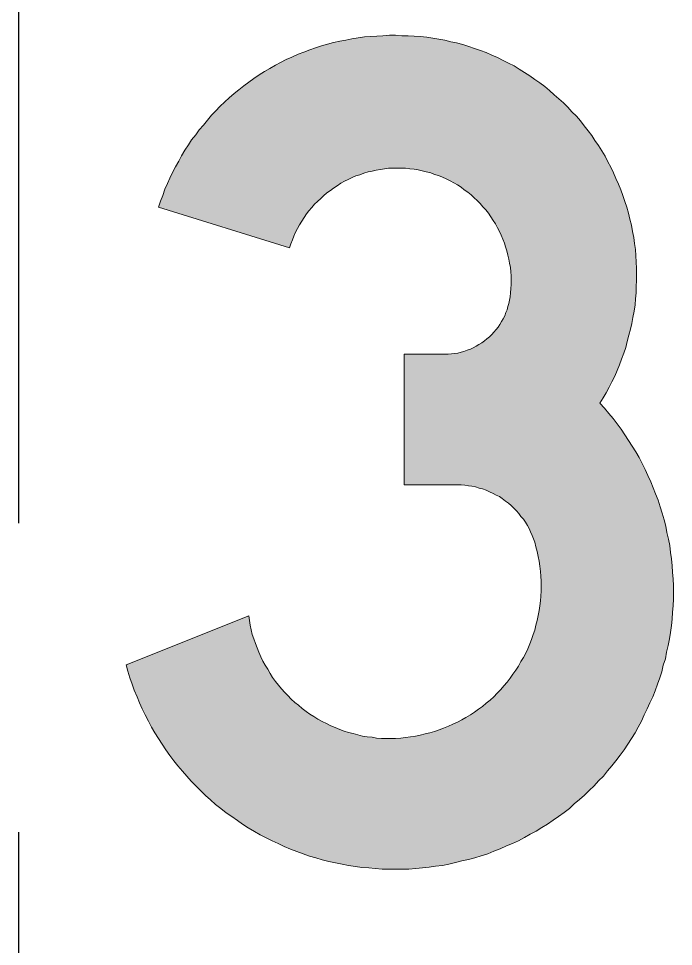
# Model space of a CAD drawing. Extents: x 0 to 420, y 0 to 297.
# Drawn here: x 24.031 to 27.394, y 59.965 to 64.732 of the extents above; entities that cross this region are included whole.
import ezdxf

# ---------------------------------------------------------------- set-up
doc = ezdxf.new("R2010")
doc.units = 0
doc.header["$LTSCALE"] = 0.5
doc.linetypes.add('HIDDEN', pattern=[9.525, 6.35, -3.175])
doc.layers.add('L18', color=4, linetype='CONTINUOUS')
doc.layers.add('L25', color=1, linetype='CONTINUOUS')

msp = doc.modelspace()

# ---------------------------------------------------------------- hatches: boundary and pattern name
at = {"layer": 'L25'}
msp.add_hatch(color=256, dxfattribs=at).paths.add_polyline_path([(25.966634, 60.3628789), (25.9333943, 60.3628789), (25.8980771, 60.3628789), (25.8627599, 60.3649564), (25.8295202, 60.3691113), (25.7942031, 60.3711888), (25.7609634, 60.3753438), (25.7256462, 60.3815762), (25.6924065, 60.3878087), (25.6591668, 60.3940411), (25.6238496, 60.402351), (25.5906099, 60.4106609), (25.5573703, 60.4210484), (25.5241306, 60.4293583), (25.4929684, 60.4418232), (25.4597287, 60.4522106), (25.426489, 60.4646754), (25.3953268, 60.4792178), (25.3641645, 60.4937602), (25.3330023, 60.5083025), (25.3018401, 60.5228449), (25.2706779, 60.5394648), (25.2415932, 60.5560846), (25.210431, 60.5747819), (25.1813462, 60.5934793), (25.154339, 60.6121766), (25.1252543, 60.6329514), (25.0961695, 60.6516487), (25.0691623, 60.674501), (25.042155, 60.6952758), (25.0172253, 60.7181281), (24.990218, 60.7409804), (24.9652882, 60.7659102), (24.942436, 60.7887624), (24.9175062, 60.8136922), (24.8946539, 60.8406995), (24.8718016, 60.8656292), (24.8489493, 60.8926365), (24.8281745, 60.9196437), (24.8073997, 60.946651), (24.7866249, 60.9757357), (24.7679276, 61.0048204), (24.7492302, 61.0339052), (24.7305329, 61.0629899), (24.7139131, 61.0920746), (24.6972932, 61.1232368), (24.6806734, 61.1543991), (24.666131, 61.1855613), (24.6515886, 61.2167235), (24.6391238, 61.2478857), (24.6245814, 61.2811254), (24.614194, 61.3122876), (24.6017291, 61.3455273), (24.5913417, 61.378767), (24.5830318, 61.4120067), (25.2125085, 61.6633818), (25.2166634, 61.6405295), (25.2208184, 61.6155998), (25.2249733, 61.5927475), (25.2312058, 61.5678177), (25.2395157, 61.5449654), (25.2478256, 61.5221131), (25.2561355, 61.4992609), (25.2644455, 61.4764086), (25.2748329, 61.4535563), (25.2852203, 61.430704), (25.2976852, 61.4099292), (25.31015, 61.3891544), (25.3226149, 61.3683796), (25.3350798, 61.3476048), (25.3496222, 61.32683), (25.366242, 61.3081326), (25.3807844, 61.2894353), (25.3974042, 61.270738), (25.4140241, 61.2541181), (25.4306439, 61.2354208), (25.4493413, 61.218801), (25.4680386, 61.2042586), (25.4867359, 61.1876387), (25.5075107, 61.1730964), (25.526208, 61.158554), (25.5469829, 61.1460891), (25.5677577, 61.1336242), (25.5906099, 61.1211594), (25.6113848, 61.110772), (25.634237, 61.0983071), (25.6570893, 61.0899972), (25.6799416, 61.0796097), (25.7027939, 61.0712998), (25.7256462, 61.0650674), (25.7484985, 61.0588349), (25.7734283, 61.0526025), (25.7962805, 61.0463701), (25.8212103, 61.0422151), (25.8461401, 61.0401376), (25.8689924, 61.0359827), (25.8939221, 61.0339052), (25.9188519, 61.0339052), (25.9437817, 61.0339052), (25.966634, 61.0339052), (25.9936412, 61.0359827), (26.018571, 61.0380601), (26.0435007, 61.0422151), (26.0684305, 61.0463701), (26.0933603, 61.050525), (26.1182901, 61.0567575), (26.1432198, 61.0629899), (26.1660721, 61.0692223), (26.1910019, 61.0775323), (26.2138542, 61.0858422), (26.2387839, 61.0962296), (26.2616362, 61.106617), (26.2844885, 61.1170044), (26.3073408, 61.1294693), (26.3281156, 61.1419342), (26.3509679, 61.1543991), (26.3717427, 61.1689414), (26.3925175, 61.1834838), (26.4132923, 61.1980261), (26.4319896, 61.214646), (26.4527645, 61.2312658), (26.4714618, 61.2478857), (26.4880816, 61.266583), (26.506779, 61.2852803), (26.5233988, 61.3039777), (26.5400186, 61.322675), (26.554561, 61.3434498), (26.5691034, 61.3642246), (26.5836457, 61.3849994), (26.5981881, 61.4057742), (26.610653, 61.4286265), (26.6231179, 61.4494013), (26.6355828, 61.4722536), (26.6459702, 61.4951059), (26.6563576, 61.5200357), (26.6646675, 61.542888), (26.6729774, 61.5678177), (26.6812873, 61.59067), (26.6875198, 61.6155998), (26.6937522, 61.6405295), (26.6999847, 61.6654593), (26.7041396, 61.6903891), (26.7082946, 61.7153189), (26.7103721, 61.7402486), (26.7124495, 61.7651784), (26.714527, 61.7921856), (26.714527, 61.8171154), (26.714527, 61.8420452), (26.7124495, 61.8669749), (26.7103721, 61.8919047), (26.7082946, 61.918912), (26.7041396, 61.9438417), (26.6999847, 61.9687715), (26.6937522, 61.9937013), (26.6875198, 62.018631), (26.6812873, 62.0414833), (26.6750549, 62.0601807), (26.6688225, 62.0768005), (26.6605125, 62.0954978), (26.6522026, 62.1121177), (26.6438927, 62.1287375), (26.6335053, 62.1453574), (26.6231179, 62.1598997), (26.610653, 62.1744421), (26.6002656, 62.1889845), (26.5878007, 62.2035268), (26.5732583, 62.2180692), (26.5607935, 62.2305341), (26.5462511, 62.242999), (26.5317087, 62.2533864), (26.5150889, 62.2658513), (26.5005465, 62.2762387), (26.4839267, 62.2845486), (26.4673068, 62.2928585), (26.4486095, 62.3011684), (26.4319896, 62.3094783), (26.4132923, 62.3157108), (26.3966725, 62.3198658), (26.3779751, 62.3260982), (26.3592778, 62.3302532), (26.3405805, 62.3323306), (26.3218832, 62.3344081), (26.3031858, 62.3364856), (26.0102611, 62.3364856), (26.0102611, 63.0075119), (26.2200866, 63.0075119), (26.2367065, 63.0075119), (26.2533263, 63.0095894), (26.2699462, 63.0116668), (26.286566, 63.0137443), (26.3031858, 63.0178993), (26.3177282, 63.0220542), (26.3343481, 63.0282867), (26.3509679, 63.0345191), (26.3655103, 63.0407516), (26.3800526, 63.0490615), (26.394595, 63.0573714), (26.4091374, 63.0656813), (26.4236797, 63.0760687), (26.4361446, 63.0864561), (26.4486095, 63.0968436), (26.4610744, 63.1093084), (26.4714618, 63.1217733), (26.4839267, 63.1342382), (26.4943141, 63.1467031), (26.502624, 63.1612455), (26.5109339, 63.1757878), (26.5192438, 63.1903302), (26.5275538, 63.2048726), (26.5337862, 63.2214924), (26.5400186, 63.2360348), (26.5441736, 63.2526546), (26.5483286, 63.2692745), (26.5524835, 63.2858943), (26.554561, 63.3025141), (26.5566385, 63.323289), (26.558716, 63.3461412), (26.5607935, 63.366916), (26.5607935, 63.3876909), (26.5607935, 63.4105431), (26.558716, 63.431318), (26.5566385, 63.4541702), (26.5524835, 63.474945), (26.5483286, 63.4957199), (26.5441736, 63.5164947), (26.5379412, 63.539347), (26.5317087, 63.5601218), (26.5254763, 63.5788191), (26.5171664, 63.5995939), (26.5088564, 63.6203687), (26.5005465, 63.639066), (26.4901591, 63.6577634), (26.4797717, 63.6785382), (26.4673068, 63.695158), (26.4569194, 63.7138553), (26.4444545, 63.7325527), (26.4299122, 63.7491725), (26.4153698, 63.7657924), (26.4008274, 63.7824122), (26.3862851, 63.7969546), (26.3696652, 63.8114969), (26.3551229, 63.8260393), (26.338503, 63.8405817), (26.3198057, 63.8530465), (26.3031858, 63.8655114), (26.2844885, 63.8779763), (26.2657912, 63.8883637), (26.2470939, 63.8987511), (26.2263191, 63.9091385), (26.2076217, 63.9174484), (26.1868469, 63.9257584), (26.1660721, 63.9319908), (26.1473748, 63.9403007), (26.1245225, 63.9444557), (26.1037477, 63.9506881), (26.0829729, 63.9548431), (26.0621981, 63.9589981), (26.0393458, 63.9610755), (26.018571, 63.963153), (25.9977962, 63.963153), (25.9749439, 63.963153), (25.9541691, 63.963153), (25.9313168, 63.963153), (25.910542, 63.9610755), (25.8897672, 63.9569206), (25.8669149, 63.9527656), (25.8461401, 63.9486107), (25.8253653, 63.9444557), (25.8045905, 63.9382233), (25.7838157, 63.9299133), (25.7630408, 63.9236809), (25.7443435, 63.915371), (25.7235687, 63.9049836), (25.7048714, 63.8966736), (25.6861741, 63.8862862), (25.6674767, 63.8738214), (25.6487794, 63.8613565), (25.6321596, 63.8488916), (25.6134622, 63.8364267), (25.5968424, 63.8218843), (25.5823, 63.807342), (25.5656802, 63.7927996), (25.5511378, 63.7782572), (25.5365954, 63.7616374), (25.5220531, 63.7450175), (25.5095882, 63.7283977), (25.4971233, 63.7097004), (25.4846584, 63.691003), (25.474271, 63.6723057), (25.4638836, 63.6536084), (25.4534962, 63.6349111), (25.4451863, 63.6141363), (25.4368764, 63.5954389), (25.4285664, 63.5746641), (25.422334, 63.5538893), (24.7492302, 63.7637149), (24.7596176, 63.7948771), (24.7720825, 63.8239618), (24.7824699, 63.855124), (24.7949348, 63.8842088), (24.8073997, 63.9132935), (24.8219421, 63.9423782), (24.8364844, 63.9714629), (24.8531043, 64.0005477), (24.8676466, 64.0275549), (24.8842665, 64.0566397), (24.9029638, 64.0836469), (24.9195837, 64.1085767), (24.9403585, 64.1355839), (24.9590558, 64.1605137), (24.9798306, 64.1854435), (25.0006054, 64.2103732), (25.0213802, 64.235303), (25.0442325, 64.2581553), (25.0650073, 64.2810076), (25.0899371, 64.3038599), (25.1127894, 64.3246347), (25.1377191, 64.347487), (25.1626489, 64.3661843), (25.1875787, 64.3869591), (25.2125085, 64.4056564), (25.2395157, 64.4243537), (25.2665229, 64.4430511), (25.2935302, 64.4596709), (25.3205374, 64.4762908), (25.3496222, 64.4929106), (25.3766294, 64.507453), (25.4057142, 64.5219953), (25.4347989, 64.5344602), (25.4659611, 64.5490026), (25.4950458, 64.55939), (25.526208, 64.5718549), (25.5552928, 64.5822423), (25.586455, 64.5926297), (25.6176172, 64.6009396), (25.6487794, 64.6092495), (25.6799416, 64.615482), (25.7111038, 64.6217144), (25.742266, 64.6279469), (25.7755057, 64.6341793), (25.8066679, 64.6383343), (25.8378302, 64.6404117), (25.8710698, 64.6424892), (25.9022321, 64.6445667), (25.9354718, 64.6466442), (25.966634, 64.6466442), (25.9998737, 64.6445667), (26.0310359, 64.6445667), (26.0621981, 64.6424892), (26.0933603, 64.6404117), (26.1266, 64.6362568), (26.1577622, 64.6321018), (26.1889244, 64.6258694), (26.2200866, 64.6217144), (26.2512488, 64.6134045), (26.2803336, 64.6071721), (26.3114958, 64.5988621), (26.342658, 64.5884747), (26.3717427, 64.5780873), (26.4029049, 64.5676999), (26.4319896, 64.5573125), (26.4610744, 64.5448476), (26.4901591, 64.5323827), (26.5192438, 64.5178404), (26.5462511, 64.503298), (26.5753358, 64.4887557), (26.6023431, 64.4721358), (26.6293503, 64.455516), (26.6563576, 64.4388961), (26.6812873, 64.4201988), (26.7082946, 64.4015015), (26.7332244, 64.3828041), (26.7581541, 64.3620293), (26.7810064, 64.3412545), (26.8059362, 64.3204797), (26.8287885, 64.2997049), (26.8516408, 64.2768526), (26.8724156, 64.2540003), (26.8952679, 64.231148), (26.9160427, 64.2062183), (26.93474, 64.1812885), (26.9555148, 64.1563587), (26.9742121, 64.131429), (26.990832, 64.1064992), (27.0095293, 64.0794919), (27.0261491, 64.0524847), (27.042769, 64.0254774), (27.0573114, 63.9963927), (27.0718537, 63.9693855), (27.0863961, 63.9403007), (27.098861, 63.911216), (27.1113259, 63.8821313), (27.1237907, 63.8530465), (27.1341781, 63.8239618), (27.1445655, 63.7927996), (27.1549529, 63.7637149), (27.1632629, 63.7325527), (27.1694953, 63.7013904), (27.1778052, 63.6702282), (27.1840377, 63.639066), (27.1902701, 63.6079038), (27.1944251, 63.5767416), (27.19858, 63.5455794), (27.2006575, 63.5144172), (27.202735, 63.4811775), (27.2048125, 63.4500153), (27.2048125, 63.4188531), (27.2048125, 63.3876909), (27.202735, 63.3544512), (27.202735, 63.323289), (27.19858, 63.2921267), (27.1965026, 63.2609645), (27.1923476, 63.2298023), (27.1861152, 63.1965626), (27.1798827, 63.1654004), (27.1736503, 63.1363157), (27.1653404, 63.1051535), (27.1570304, 63.0739913), (27.1487205, 63.0428291), (27.1383331, 63.0137443), (27.1279457, 62.9825821), (27.1175583, 62.9534974), (27.1050934, 62.9244126), (27.0926285, 62.8953279), (27.0780862, 62.8662432), (27.0635438, 62.8392359), (27.0490014, 62.8101512), (27.0323816, 62.783144), (27.0157617, 62.7561367), (27.0406915, 62.7312069), (27.0614663, 62.7041997), (27.0843186, 62.6771924), (27.1050934, 62.6501852), (27.1258682, 62.6231779), (27.1445655, 62.5940932), (27.1632629, 62.5650085), (27.1819602, 62.5359238), (27.2006575, 62.506839), (27.2172774, 62.4777543), (27.2338972, 62.4465921), (27.2484396, 62.4154299), (27.2629819, 62.3842677), (27.2775243, 62.3531054), (27.2899892, 62.3219432), (27.3024541, 62.290781), (27.314919, 62.2575413), (27.3253064, 62.2243016), (27.3356938, 62.1910619), (27.3460812, 62.1578223), (27.3543911, 62.1245826), (27.3606235, 62.0913429), (27.3689335, 62.0581032), (27.3751659, 62.0248635), (27.3793209, 61.9895463), (27.3834758, 61.9563066), (27.3876308, 61.9209894), (27.3897083, 61.8877498), (27.3917858, 61.8524326), (27.3938632, 61.8191929), (27.3938632, 61.7838757), (27.3938632, 61.750636), (27.3917858, 61.7153189), (27.3897083, 61.6820792), (27.3876308, 61.646762), (27.3834758, 61.6135223), (27.3793209, 61.5782051), (27.3730884, 61.5449654), (27.366856, 61.5117257), (27.3585461, 61.4764086), (27.3523136, 61.4431689), (27.3419262, 61.4099292), (27.3336163, 61.3766895), (27.3232289, 61.3455273), (27.3128415, 61.3122876), (27.3003766, 61.2790479), (27.2879117, 61.2478857), (27.2733694, 61.2167235), (27.258827, 61.1855613), (27.2442846, 61.1543991), (27.2297423, 61.1232368), (27.2131224, 61.0920746), (27.1965026, 61.0629899), (27.1778052, 61.0339052), (27.1591079, 61.0048204), (27.1404106, 60.9757357), (27.1196358, 60.9487285), (27.098861, 60.9196437), (27.0780862, 60.8926365), (27.0552339, 60.8677067), (27.0344591, 60.8406995), (27.0095293, 60.8157697), (26.986677, 60.7908399), (26.9617472, 60.7659102), (26.9368175, 60.7430579), (26.9118877, 60.7202056), (26.8848805, 60.6973533), (26.8599507, 60.674501), (26.8329434, 60.6537262), (26.8038587, 60.6329514), (26.7768515, 60.6142541), (26.7477667, 60.5934793), (26.718682, 60.5768594), (26.6895973, 60.5581621), (26.658435, 60.5415422), (26.6293503, 60.5249224), (26.5981881, 60.5083025), (26.5670259, 60.4937602), (26.5358637, 60.4812953), (26.5047015, 60.4667529), (26.4714618, 60.454288), (26.4402996, 60.4418232), (26.4070599, 60.4314358), (26.3738202, 60.4210484), (26.3405805, 60.4127384), (26.3073408, 60.4044285), (26.2741011, 60.3961186), (26.2408614, 60.3878087), (26.2076217, 60.3815762), (26.1723046, 60.3774213), (26.1390649, 60.3732663), (26.1058252, 60.3691113), (26.070508, 60.3649564), (26.0351908, 60.3628789), (26.0019511, 60.3628789)])

# ---------------------------------------------------------------- linework, layer by layer
at = {"layer": 'L18', "linetype": 'HIDDEN'}
msp.add_line((24.030759, 79.6029376, 0.0007629), (24.030759, 49.6029376, 0.0007629), dxfattribs=at)
at = {"layer": 'L25', "lineweight": 0, "elevation": 0.0007629}
msp.add_lwpolyline([(25.966634, 60.3628789), (25.9333943, 60.3628789), (25.8980771, 60.3628789), (25.8627599, 60.3649564), (25.8295202, 60.3691113), (25.7942031, 60.3711888), (25.7609634, 60.3753438), (25.7256462, 60.3815762), (25.6924065, 60.3878087), (25.6591668, 60.3940411), (25.6238496, 60.402351), (25.5906099, 60.4106609), (25.5573703, 60.4210484), (25.5241306, 60.4293583), (25.4929684, 60.4418232), (25.4597287, 60.4522106), (25.426489, 60.4646754), (25.3953268, 60.4792178), (25.3641645, 60.4937602), (25.3330023, 60.5083025), (25.3018401, 60.5228449), (25.2706779, 60.5394648), (25.2415932, 60.5560846), (25.210431, 60.5747819), (25.1813462, 60.5934793), (25.154339, 60.6121766), (25.1252543, 60.6329514), (25.0961695, 60.6516487), (25.0691623, 60.674501), (25.042155, 60.6952758), (25.0172253, 60.7181281), (24.990218, 60.7409804), (24.9652882, 60.7659102), (24.942436, 60.7887624), (24.9175062, 60.8136922), (24.8946539, 60.8406995), (24.8718016, 60.8656292), (24.8489493, 60.8926365), (24.8281745, 60.9196437), (24.8073997, 60.946651), (24.7866249, 60.9757357), (24.7679276, 61.0048204), (24.7492302, 61.0339052), (24.7305329, 61.0629899), (24.7139131, 61.0920746), (24.6972932, 61.1232368), (24.6806734, 61.1543991), (24.666131, 61.1855613), (24.6515886, 61.2167235), (24.6391238, 61.2478857), (24.6245814, 61.2811254), (24.614194, 61.3122876), (24.6017291, 61.3455273), (24.5913417, 61.378767), (24.5830318, 61.4120067), (25.2125085, 61.6633818), (25.2166634, 61.6405295), (25.2208184, 61.6155998), (25.2249733, 61.5927475), (25.2312058, 61.5678177), (25.2395157, 61.5449654), (25.2478256, 61.5221131), (25.2561355, 61.4992609), (25.2644455, 61.4764086), (25.2748329, 61.4535563), (25.2852203, 61.430704), (25.2976852, 61.4099292), (25.31015, 61.3891544), (25.3226149, 61.3683796), (25.3350798, 61.3476048), (25.3496222, 61.32683), (25.366242, 61.3081326), (25.3807844, 61.2894353), (25.3974042, 61.270738), (25.4140241, 61.2541181), (25.4306439, 61.2354208), (25.4493413, 61.218801), (25.4680386, 61.2042586), (25.4867359, 61.1876387), (25.5075107, 61.1730964), (25.526208, 61.158554), (25.5469829, 61.1460891), (25.5677577, 61.1336242), (25.5906099, 61.1211594), (25.6113848, 61.110772), (25.634237, 61.0983071), (25.6570893, 61.0899972), (25.6799416, 61.0796097), (25.7027939, 61.0712998), (25.7256462, 61.0650674), (25.7484985, 61.0588349), (25.7734283, 61.0526025), (25.7962805, 61.0463701), (25.8212103, 61.0422151), (25.8461401, 61.0401376), (25.8689924, 61.0359827), (25.8939221, 61.0339052), (25.9188519, 61.0339052), (25.9437817, 61.0339052), (25.966634, 61.0339052), (25.9936412, 61.0359827), (26.018571, 61.0380601), (26.0435007, 61.0422151), (26.0684305, 61.0463701), (26.0933603, 61.050525), (26.1182901, 61.0567575), (26.1432198, 61.0629899), (26.1660721, 61.0692223), (26.1910019, 61.0775323), (26.2138542, 61.0858422), (26.2387839, 61.0962296), (26.2616362, 61.106617), (26.2844885, 61.1170044), (26.3073408, 61.1294693), (26.3281156, 61.1419342), (26.3509679, 61.1543991), (26.3717427, 61.1689414), (26.3925175, 61.1834838), (26.4132923, 61.1980261), (26.4319896, 61.214646), (26.4527645, 61.2312658), (26.4714618, 61.2478857), (26.4880816, 61.266583), (26.506779, 61.2852803), (26.5233988, 61.3039777), (26.5400186, 61.322675), (26.554561, 61.3434498), (26.5691034, 61.3642246), (26.5836457, 61.3849994), (26.5981881, 61.4057742), (26.610653, 61.4286265), (26.6231179, 61.4494013), (26.6355828, 61.4722536), (26.6459702, 61.4951059), (26.6563576, 61.5200357), (26.6646675, 61.542888), (26.6729774, 61.5678177), (26.6812873, 61.59067), (26.6875198, 61.6155998), (26.6937522, 61.6405295), (26.6999847, 61.6654593), (26.7041396, 61.6903891), (26.7082946, 61.7153189), (26.7103721, 61.7402486), (26.7124495, 61.7651784), (26.714527, 61.7921856), (26.714527, 61.8171154), (26.714527, 61.8420452), (26.7124495, 61.8669749), (26.7103721, 61.8919047), (26.7082946, 61.918912), (26.7041396, 61.9438417), (26.6999847, 61.9687715), (26.6937522, 61.9937013), (26.6875198, 62.018631), (26.6812873, 62.0414833), (26.6750549, 62.0601807), (26.6688225, 62.0768005), (26.6605125, 62.0954978), (26.6522026, 62.1121177), (26.6438927, 62.1287375), (26.6335053, 62.1453574), (26.6231179, 62.1598997), (26.610653, 62.1744421), (26.6002656, 62.1889845), (26.5878007, 62.2035268), (26.5732583, 62.2180692), (26.5607935, 62.2305341), (26.5462511, 62.242999), (26.5317087, 62.2533864), (26.5150889, 62.2658513), (26.5005465, 62.2762387), (26.4839267, 62.2845486), (26.4673068, 62.2928585), (26.4486095, 62.3011684), (26.4319896, 62.3094783), (26.4132923, 62.3157108), (26.3966725, 62.3198658), (26.3779751, 62.3260982), (26.3592778, 62.3302532), (26.3405805, 62.3323306), (26.3218832, 62.3344081), (26.3031858, 62.3364856), (26.0102611, 62.3364856), (26.0102611, 63.0075119), (26.2200866, 63.0075119), (26.2367065, 63.0075119), (26.2533263, 63.0095894), (26.2699462, 63.0116668), (26.286566, 63.0137443), (26.3031858, 63.0178993), (26.3177282, 63.0220542), (26.3343481, 63.0282867), (26.3509679, 63.0345191), (26.3655103, 63.0407516), (26.3800526, 63.0490615), (26.394595, 63.0573714), (26.4091374, 63.0656813), (26.4236797, 63.0760687), (26.4361446, 63.0864561), (26.4486095, 63.0968436), (26.4610744, 63.1093084), (26.4714618, 63.1217733), (26.4839267, 63.1342382), (26.4943141, 63.1467031), (26.502624, 63.1612455), (26.5109339, 63.1757878), (26.5192438, 63.1903302), (26.5275538, 63.2048726), (26.5337862, 63.2214924), (26.5400186, 63.2360348), (26.5441736, 63.2526546), (26.5483286, 63.2692745), (26.5524835, 63.2858943), (26.554561, 63.3025141), (26.5566385, 63.323289), (26.558716, 63.3461412), (26.5607935, 63.366916), (26.5607935, 63.3876909), (26.5607935, 63.4105431), (26.558716, 63.431318), (26.5566385, 63.4541702), (26.5524835, 63.474945), (26.5483286, 63.4957199), (26.5441736, 63.5164947), (26.5379412, 63.539347), (26.5317087, 63.5601218), (26.5254763, 63.5788191), (26.5171664, 63.5995939), (26.5088564, 63.6203687), (26.5005465, 63.639066), (26.4901591, 63.6577634), (26.4797717, 63.6785382), (26.4673068, 63.695158), (26.4569194, 63.7138553), (26.4444545, 63.7325527), (26.4299122, 63.7491725), (26.4153698, 63.7657924), (26.4008274, 63.7824122), (26.3862851, 63.7969546), (26.3696652, 63.8114969), (26.3551229, 63.8260393), (26.338503, 63.8405817), (26.3198057, 63.8530465), (26.3031858, 63.8655114), (26.2844885, 63.8779763), (26.2657912, 63.8883637), (26.2470939, 63.8987511), (26.2263191, 63.9091385), (26.2076217, 63.9174484), (26.1868469, 63.9257584), (26.1660721, 63.9319908), (26.1473748, 63.9403007), (26.1245225, 63.9444557), (26.1037477, 63.9506881), (26.0829729, 63.9548431), (26.0621981, 63.9589981), (26.0393458, 63.9610755), (26.018571, 63.963153), (25.9977962, 63.963153), (25.9749439, 63.963153), (25.9541691, 63.963153), (25.9313168, 63.963153), (25.910542, 63.9610755), (25.8897672, 63.9569206), (25.8669149, 63.9527656), (25.8461401, 63.9486107), (25.8253653, 63.9444557), (25.8045905, 63.9382233), (25.7838157, 63.9299133), (25.7630408, 63.9236809), (25.7443435, 63.915371), (25.7235687, 63.9049836), (25.7048714, 63.8966736), (25.6861741, 63.8862862), (25.6674767, 63.8738214), (25.6487794, 63.8613565), (25.6321596, 63.8488916), (25.6134622, 63.8364267), (25.5968424, 63.8218843), (25.5823, 63.807342), (25.5656802, 63.7927996), (25.5511378, 63.7782572), (25.5365954, 63.7616374), (25.5220531, 63.7450175), (25.5095882, 63.7283977), (25.4971233, 63.7097004), (25.4846584, 63.691003), (25.474271, 63.6723057), (25.4638836, 63.6536084), (25.4534962, 63.6349111), (25.4451863, 63.6141363), (25.4368764, 63.5954389), (25.4285664, 63.5746641), (25.422334, 63.5538893), (24.7492302, 63.7637149), (24.7596176, 63.7948771), (24.7720825, 63.8239618), (24.7824699, 63.855124), (24.7949348, 63.8842088), (24.8073997, 63.9132935), (24.8219421, 63.9423782), (24.8364844, 63.9714629), (24.8531043, 64.0005477), (24.8676466, 64.0275549), (24.8842665, 64.0566397), (24.9029638, 64.0836469), (24.9195837, 64.1085767), (24.9403585, 64.1355839), (24.9590558, 64.1605137), (24.9798306, 64.1854435), (25.0006054, 64.2103732), (25.0213802, 64.235303), (25.0442325, 64.2581553), (25.0650073, 64.2810076), (25.0899371, 64.3038599), (25.1127894, 64.3246347), (25.1377191, 64.347487), (25.1626489, 64.3661843), (25.1875787, 64.3869591), (25.2125085, 64.4056564), (25.2395157, 64.4243537), (25.2665229, 64.4430511), (25.2935302, 64.4596709), (25.3205374, 64.4762908), (25.3496222, 64.4929106), (25.3766294, 64.507453), (25.4057142, 64.5219953), (25.4347989, 64.5344602), (25.4659611, 64.5490026), (25.4950458, 64.55939), (25.526208, 64.5718549), (25.5552928, 64.5822423), (25.586455, 64.5926297), (25.6176172, 64.6009396), (25.6487794, 64.6092495), (25.6799416, 64.615482), (25.7111038, 64.6217144), (25.742266, 64.6279469), (25.7755057, 64.6341793), (25.8066679, 64.6383343), (25.8378302, 64.6404117), (25.8710698, 64.6424892), (25.9022321, 64.6445667), (25.9354718, 64.6466442), (25.966634, 64.6466442), (25.9998737, 64.6445667), (26.0310359, 64.6445667), (26.0621981, 64.6424892), (26.0933603, 64.6404117), (26.1266, 64.6362568), (26.1577622, 64.6321018), (26.1889244, 64.6258694), (26.2200866, 64.6217144), (26.2512488, 64.6134045), (26.2803336, 64.6071721), (26.3114958, 64.5988621), (26.342658, 64.5884747), (26.3717427, 64.5780873), (26.4029049, 64.5676999), (26.4319896, 64.5573125), (26.4610744, 64.5448476), (26.4901591, 64.5323827), (26.5192438, 64.5178404), (26.5462511, 64.503298), (26.5753358, 64.4887557), (26.6023431, 64.4721358), (26.6293503, 64.455516), (26.6563576, 64.4388961), (26.6812873, 64.4201988), (26.7082946, 64.4015015), (26.7332244, 64.3828041), (26.7581541, 64.3620293), (26.7810064, 64.3412545), (26.8059362, 64.3204797), (26.8287885, 64.2997049), (26.8516408, 64.2768526), (26.8724156, 64.2540003), (26.8952679, 64.231148), (26.9160427, 64.2062183), (26.93474, 64.1812885), (26.9555148, 64.1563587), (26.9742121, 64.131429), (26.990832, 64.1064992), (27.0095293, 64.0794919), (27.0261491, 64.0524847), (27.042769, 64.0254774), (27.0573114, 63.9963927), (27.0718537, 63.9693855), (27.0863961, 63.9403007), (27.098861, 63.911216), (27.1113259, 63.8821313), (27.1237907, 63.8530465), (27.1341781, 63.8239618), (27.1445655, 63.7927996), (27.1549529, 63.7637149), (27.1632629, 63.7325527), (27.1694953, 63.7013904), (27.1778052, 63.6702282), (27.1840377, 63.639066), (27.1902701, 63.6079038), (27.1944251, 63.5767416), (27.19858, 63.5455794), (27.2006575, 63.5144172), (27.202735, 63.4811775), (27.2048125, 63.4500153), (27.2048125, 63.4188531), (27.2048125, 63.3876909), (27.202735, 63.3544512), (27.202735, 63.323289), (27.19858, 63.2921267), (27.1965026, 63.2609645), (27.1923476, 63.2298023), (27.1861152, 63.1965626), (27.1798827, 63.1654004), (27.1736503, 63.1363157), (27.1653404, 63.1051535), (27.1570304, 63.0739913), (27.1487205, 63.0428291), (27.1383331, 63.0137443), (27.1279457, 62.9825821), (27.1175583, 62.9534974), (27.1050934, 62.9244126), (27.0926285, 62.8953279), (27.0780862, 62.8662432), (27.0635438, 62.8392359), (27.0490014, 62.8101512), (27.0323816, 62.783144), (27.0157617, 62.7561367), (27.0406915, 62.7312069), (27.0614663, 62.7041997), (27.0843186, 62.6771924), (27.1050934, 62.6501852), (27.1258682, 62.6231779), (27.1445655, 62.5940932), (27.1632629, 62.5650085), (27.1819602, 62.5359238), (27.2006575, 62.506839), (27.2172774, 62.4777543), (27.2338972, 62.4465921), (27.2484396, 62.4154299), (27.2629819, 62.3842677), (27.2775243, 62.3531054), (27.2899892, 62.3219432), (27.3024541, 62.290781), (27.314919, 62.2575413), (27.3253064, 62.2243016), (27.3356938, 62.1910619), (27.3460812, 62.1578223), (27.3543911, 62.1245826), (27.3606235, 62.0913429), (27.3689335, 62.0581032), (27.3751659, 62.0248635), (27.3793209, 61.9895463), (27.3834758, 61.9563066), (27.3876308, 61.9209894), (27.3897083, 61.8877498), (27.3917858, 61.8524326), (27.3938632, 61.8191929), (27.3938632, 61.7838757), (27.3938632, 61.750636), (27.3917858, 61.7153189), (27.3897083, 61.6820792), (27.3876308, 61.646762), (27.3834758, 61.6135223), (27.3793209, 61.5782051), (27.3730884, 61.5449654), (27.366856, 61.5117257), (27.3585461, 61.4764086), (27.3523136, 61.4431689), (27.3419262, 61.4099292), (27.3336163, 61.3766895), (27.3232289, 61.3455273), (27.3128415, 61.3122876), (27.3003766, 61.2790479), (27.2879117, 61.2478857), (27.2733694, 61.2167235), (27.258827, 61.1855613), (27.2442846, 61.1543991), (27.2297423, 61.1232368), (27.2131224, 61.0920746), (27.1965026, 61.0629899), (27.1778052, 61.0339052), (27.1591079, 61.0048204), (27.1404106, 60.9757357), (27.1196358, 60.9487285), (27.098861, 60.9196437), (27.0780862, 60.8926365), (27.0552339, 60.8677067), (27.0344591, 60.8406995), (27.0095293, 60.8157697), (26.986677, 60.7908399), (26.9617472, 60.7659102), (26.9368175, 60.7430579), (26.9118877, 60.7202056), (26.8848805, 60.6973533), (26.8599507, 60.674501), (26.8329434, 60.6537262), (26.8038587, 60.6329514), (26.7768515, 60.6142541), (26.7477667, 60.5934793), (26.718682, 60.5768594), (26.6895973, 60.5581621), (26.658435, 60.5415422), (26.6293503, 60.5249224), (26.5981881, 60.5083025), (26.5670259, 60.4937602), (26.5358637, 60.4812953), (26.5047015, 60.4667529), (26.4714618, 60.454288), (26.4402996, 60.4418232), (26.4070599, 60.4314358), (26.3738202, 60.4210484), (26.3405805, 60.4127384), (26.3073408, 60.4044285), (26.2741011, 60.3961186), (26.2408614, 60.3878087), (26.2076217, 60.3815762), (26.1723046, 60.3774213), (26.1390649, 60.3732663), (26.1058252, 60.3691113), (26.070508, 60.3649564), (26.0351908, 60.3628789), (26.0019511, 60.3628789)], close=True, dxfattribs=at)

doc.saveas('drawing.dxf')
